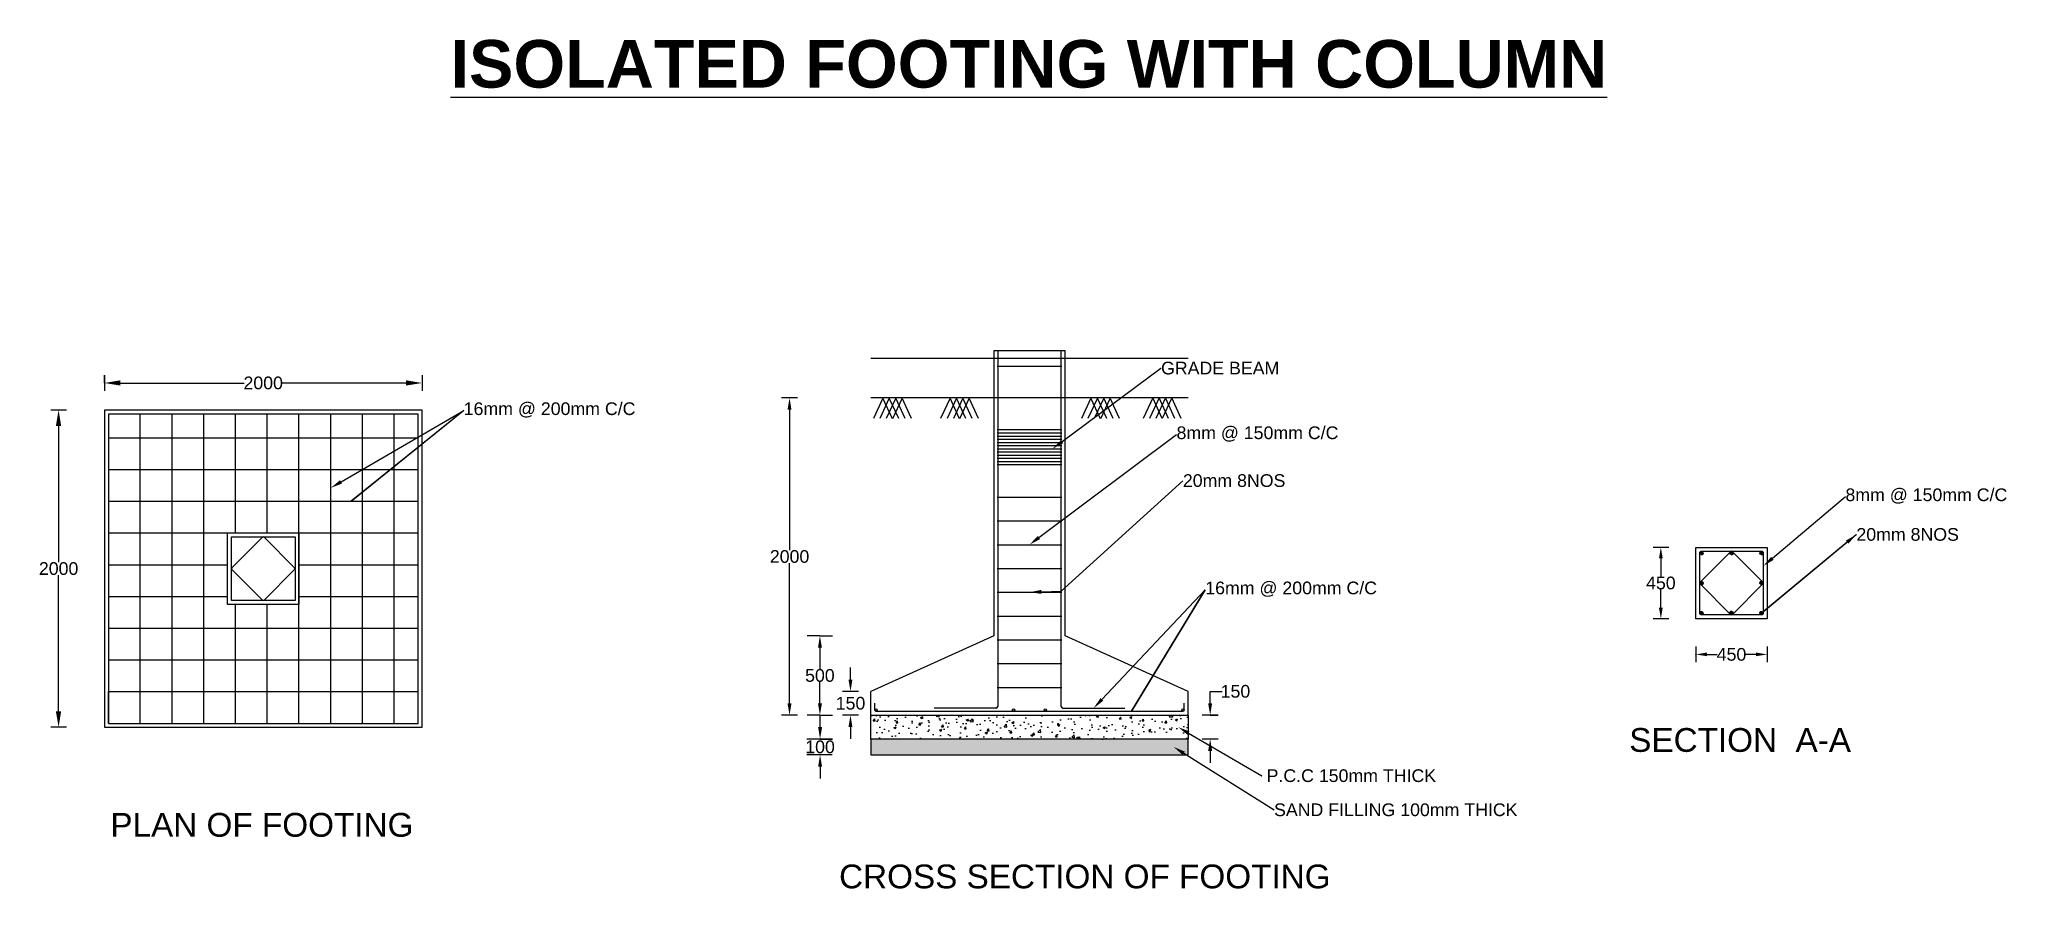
# Model space of a CAD drawing. Header units: inches. Extents: x -35478 to -23084, y -1112 to 4242.
import ezdxf
from ezdxf import colors
from ezdxf.entities.mleader import LeaderData, LeaderLine
from ezdxf.math import Vec2, Vec3

# ---------------------------------------------------------------- set-up
doc = ezdxf.new("R2010")
doc.units = ezdxf.units.IN
doc.header["$MEASUREMENT"] = 0
doc.styles.get("Standard").update_dxf_attribs({"font": 'arial.ttf'})
doc.dimstyles.get("Standard").update_dxf_attribs({"dimtxt": 0.18, "dimasz": 0.18, "dimexe": 0.18, "dimexo": 0.0625, "dimgap": 0.09, "dimtad": 0, "dimtih": 1, "dimtoh": 1, "dimdec": 4, "dimzin": 0, "dimdsep": 46, "dimtxsty": 'Standard', "dimcen": 0.09, "dimadec": 0, "dimazin": 0, "dimtfac": 1, "dimtdec": 4, "dimtofl": 0, "dimtmove": 0, "dimatfit": 3, "dimfxl": 1, "dimtolj": 1, "dimtzin": 0, "dimarcsym": 0})
pattern_1 = [(45, (-47009.66969, -9745.08212), (-0.08838834765, 0.08838834765), []), (45, (-47009.66969, -9745.01962), (-0.08838834765, 0.08838834765), [])]

# ---------------------------------------------------------------- blocks, each defined once
blk = doc.blocks.new('*D1')
at = {"color": 0, "lineweight": -2, "transparency": 16777216}
for p, q in [((-28102, 57), (-28102, 132)), ((-28102, 132), (-28027, 132)), ((-28102, -18), (-28103, -18)), ((-28102, -168), (-28103, -168)), ((-28102, -243), (-28102, -318))]:
    blk.add_line(p, q, dxfattribs=at)
at = {"color": 0, "transparency": 16777216}
for points in [[(-28115, 57), (-28090, 57), (-28102, -18)], [(-28115, -243), (-28090, -243), (-28102, -168)]]:
    blk.add_solid(points, dxfattribs=at)
at = {"layer": 'Defpoints', "color": 0, "transparency": 16777216}
for p in [(-28102, -18), (-28102, -18), (-28102, -168)]:
    blk.add_point(p, dxfattribs=at)
at = {"color": 0, "transparency": 16777216, "insert": (-27943, 132), "char_height": 80, "attachment_point": 5}
blk.add_mtext('\\A1;150', dxfattribs=at)
blk = doc.blocks.new('*D2')
at = {"color": 0, "lineweight": -2, "transparency": 16777216}
for p, q in [((-30368, 207), (-30368, 282)), ((-30368, 132), (-30368, 132)), ((-30368, -18), (-30368, -18)), ((-30368, -93), (-30368, -168))]:
    blk.add_line(p, q, dxfattribs=at)
at = {"color": 0, "transparency": 16777216}
for points in [[(-30381, 207), (-30356, 207), (-30368, 132)], [(-30381, -93), (-30356, -93), (-30368, -18)]]:
    blk.add_solid(points, dxfattribs=at)
at = {"layer": 'Defpoints', "color": 0, "transparency": 16777216}
for p in [(-30368, 132), (-30368, 132), (-30368, -18)]:
    blk.add_point(p, dxfattribs=at)
at = {"color": 0, "transparency": 16777216, "insert": (-30368, 57), "char_height": 80, "attachment_point": 5}
blk.add_mtext('\\A1;150', dxfattribs=at)
blk = doc.blocks.new('*D3')
at = {"color": 0, "lineweight": -2, "transparency": 16777216}
for p, q in [((-30752, 1982), (-30752, 1982)), ((-30752, 1907), (-30752, 1023)), ((-30752, 57), (-30752, 941)), ((-30752, -18), (-30752, -18))]:
    blk.add_line(p, q, dxfattribs=at)
at = {"color": 0, "transparency": 16777216}
for points in [[(-30765, 1907), (-30740, 1907), (-30752, 1982)], [(-30765, 57), (-30740, 57), (-30752, -18)]]:
    blk.add_solid(points, dxfattribs=at)
at = {"layer": 'Defpoints', "color": 0, "transparency": 16777216}
for p in [(-30752, 1982), (-30752, 1982), (-30752, -18)]:
    blk.add_point(p, dxfattribs=at)
at = {"color": 0, "transparency": 16777216, "insert": (-30752, 982), "char_height": 80, "attachment_point": 5}
blk.add_mtext('\\A1;2000', dxfattribs=at)
blk = doc.blocks.new('*D4')
at = {"color": 0, "lineweight": -2, "transparency": 16777216}
for p, q in [((-30561, 482), (-30641, 482)), ((-30561, 407), (-30561, 273)), ((-30561, 57), (-30561, 191)), ((-30561, -18), (-30481, -18))]:
    blk.add_line(p, q, dxfattribs=at)
at = {"color": 0, "transparency": 16777216}
for points in [[(-30573, 407), (-30548, 407), (-30561, 482)], [(-30573, 57), (-30548, 57), (-30561, -18)]]:
    blk.add_solid(points, dxfattribs=at)
at = {"layer": 'Defpoints', "color": 0, "transparency": 16777216}
for p in [(-30561, 482), (-30561, 482), (-30561, -18)]:
    blk.add_point(p, dxfattribs=at)
at = {"color": 0, "transparency": 16777216, "insert": (-30561, 232), "char_height": 80, "attachment_point": 5}
blk.add_mtext('\\A1;500', dxfattribs=at)
blk = doc.blocks.new('*D5')
at = {"color": 0, "lineweight": -3, "transparency": 16777216}
for p, q in [((-30560, -93), (-30560, -18)), ((-30560, -343), (-30560, -418))]:
    blk.add_line(p, q, dxfattribs=at)
at = {"color": 0, "lineweight": -2, "transparency": 16777216}
for p, q in [((-30560, -168), (-30559, -168)), ((-30560, -268), (-30559, -268))]:
    blk.add_line(p, q, dxfattribs=at)
at = {"color": 0, "transparency": 16777216}
for points in [[(-30572, -93), (-30547, -93), (-30560, -168)], [(-30572, -343), (-30547, -343), (-30560, -268)]]:
    blk.add_solid(points, dxfattribs=at)
at = {"layer": 'Defpoints', "color": 0, "transparency": 16777216}
for p in [(-30560, -168), (-30560, -268), (-30560, -268)]:
    blk.add_point(p, dxfattribs=at)
at = {"color": 0, "transparency": 16777216, "insert": (-30560, -218), "char_height": 80, "attachment_point": 5}
blk.add_mtext('\\A1;100', dxfattribs=at)
blk = doc.blocks.new('*D6')
at = {"color": 0, "lineweight": -2, "transparency": 16777216}
for p, q in [((-35068, 2077), (-35068, 2077)), ((-34968, 2076), (-34188, 2076)), ((-33168, 2076), (-33947, 2076)), ((-33068, 2077), (-33068, 2077))]:
    blk.add_line(p, q, dxfattribs=at)
at = {"color": 0, "transparency": 16777216}
for points in [[(-34968, 2093), (-34968, 2060), (-35068, 2076)], [(-33168, 2093), (-33168, 2060), (-33068, 2076)]]:
    blk.add_solid(points, dxfattribs=at)
at = {"layer": 'Defpoints', "color": 0, "transparency": 16777216}
for p in [(-35068, 2076), (-33068, 2076), (-33068, 2076)]:
    blk.add_point(p, dxfattribs=at)
at = {"color": 0, "transparency": 16777216, "insert": (-34068, 2076), "char_height": 80, "attachment_point": 5}
blk.add_mtext('\\A1;2000', dxfattribs=at)
blk = doc.blocks.new('*D7')
at = {"color": 0, "lineweight": -2, "transparency": 16777216}
for p, q in [((-35357, 1906), (-35357, 1906)), ((-35357, 1806), (-35357, 947)), ((-35357, 6), (-35357, 865)), ((-35357, -94), (-35357, -94))]:
    blk.add_line(p, q, dxfattribs=at)
at = {"color": 0, "transparency": 16777216}
for points in [[(-35374, 1806), (-35341, 1806), (-35357, 1906)], [(-35374, 6), (-35341, 6), (-35357, -94)]]:
    blk.add_solid(points, dxfattribs=at)
at = {"layer": 'Defpoints', "color": 0, "transparency": 16777216}
for p in [(-35357, 1906), (-35357, -94), (-35357, -94)]:
    blk.add_point(p, dxfattribs=at)
at = {"color": 0, "transparency": 16777216, "insert": (-35357, 906), "char_height": 80, "attachment_point": 5}
blk.add_mtext('\\A1;2000', dxfattribs=at)
blk = doc.blocks.new('*D8')
at = {"color": 0, "lineweight": -2, "transparency": 16777216}
for p, q in [((-25263, 1040), (-25263, 1040)), ((-25263, 970), (-25263, 856)), ((-25263, 660), (-25263, 774)), ((-25263, 590), (-25263, 590))]:
    blk.add_line(p, q, dxfattribs=at)
at = {"color": 0, "transparency": 16777216}
for points in [[(-25275, 970), (-25251, 970), (-25263, 1040)], [(-25275, 660), (-25251, 660), (-25263, 590)]]:
    blk.add_solid(points, dxfattribs=at)
at = {"layer": 'Defpoints', "color": 0, "transparency": 16777216}
for p in [(-25263, 1040), (-25263, 590), (-25263, 590)]:
    blk.add_point(p, dxfattribs=at)
at = {"color": 0, "transparency": 16777216, "insert": (-25263, 815), "char_height": 80, "attachment_point": 5}
blk.add_mtext('\\A1;450', dxfattribs=at)
blk = doc.blocks.new('*D9')
at = {"color": 0, "lineweight": -2, "transparency": 16777216}
for p, q in [((-25043, 365), (-25043, 366)), ((-24973, 365), (-24908, 365)), ((-24663, 365), (-24728, 365)), ((-24593, 365), (-24593, 366))]:
    blk.add_line(p, q, dxfattribs=at)
at = {"color": 0, "transparency": 16777216}
for points in [[(-24973, 377), (-24973, 354), (-25043, 365)], [(-24663, 377), (-24663, 354), (-24593, 365)]]:
    blk.add_solid(points, dxfattribs=at)
at = {"layer": 'Defpoints', "color": 0, "transparency": 16777216}
for p in [(-25043, 365), (-24593, 365), (-24593, 365)]:
    blk.add_point(p, dxfattribs=at)
at = {"color": 0, "transparency": 16777216, "insert": (-24818, 365), "char_height": 80, "attachment_point": 5}
blk.add_mtext('\\A1;450', dxfattribs=at)

msp = doc.modelspace()

# ---------------------------------------------------------------- hatches: boundary and pattern name
at = {"ltscale": 10}
h = msp.add_hatch(dxfattribs=at)
h.set_pattern_fill('STEEL')
h.set_pattern_definition(pattern_1)
h.paths.add_polyline_path([(-24807.7, 1003.9, 1), (-24827.7, 1003.9, 1)])
h.paths.add_polyline_path([(-24996.7, 1003.9, 1), (-25016.7, 1003.9, 1)])
h.paths.add_polyline_path([(-24619.2, 814.9, 1), (-24639.2, 814.9, 1)])
h = msp.add_hatch()
h.set_pattern_fill('STEEL')
h.set_pattern_definition(pattern_1)
h.paths.add_polyline_path([(-24618.7, 1003.9, 1), (-24638.7, 1003.9, 1)])
h.paths.add_polyline_path([(-24996.2, 814.9, 1), (-25016.2, 814.9, 1)])
h.paths.add_polyline_path([(-24807.7, 626.9, 1), (-24827.7, 626.9, 1)])
h.paths.add_polyline_path([(-24619.2, 625.9, 1), (-24639.2, 625.9, 1)])
h.paths.add_polyline_path([(-24996.7, 625.9, 1), (-25016.7, 625.9, 1)])
h = msp.add_hatch(color=7)
h.dxf.hatch_style = 1
h.paths.add_polyline_path([(-30215.7, 14.9, 1), (-30199.7, 14.9, 1)])
h.paths.add_polyline_path([(-29348.7, 14.9, 1), (-29332.7, 14.9, 1)])
h.paths.add_polyline_path([(-29148.7, 14.9, 1), (-29132.7, 14.9, 1)])
h.paths.add_polyline_path([(-28281.7, 14.9, 1), (-28265.7, 14.9, 1)])
h = msp.add_hatch()
h.set_pattern_fill('AR-CONC', scale=20)
h.set_pattern_definition([(50, (-47366.17, -9654.56), (143.45204, -12.5504), [15, -165]), (355, (-47366.17, -9654.56), (-27.7503, 150.4384), [12, -132]), (100.45144, (-47354.22, -9655.6), (115.7018, 137.888), [12.748, -140.2284]), (46.1842, (-47366.17, -9614.56), (213.4483, -33.1039), [22.5, -247.5]), (96.6356, (-47348.38, -9617.32), (186.9324, 194.8237), [19.122, -210.3428]), (351.1842, (-47366.17, -9614.56), (186.9324, 194.8237), [18, -198]), (21, (-47346.17, -9624.56), (119.3814, -80.5238), [15, -165]), (326, (-47346.17, -9624.56), (48.6631, 145.03), [12, -132]), (71.45144, (-47336.22, -9631.27), (168.0445, 64.5062), [12.748, -140.2284]), (37.5, (-47366.17, -9654.557), (2.43197, 66.57877), [0, -130.4, 0, -134, 0, -132.5]), (7.5, (-47366.17, -9654.56), (52.6139, 78.88234), [0, -76.4, 0, -127.4, 0, -50.5]), (327.5, (-47410.77, -9654.56), (106.76449, -4.51097), [0, -50, 0, -156, 0, -207]), (317.5, (-47430.77, -9654.56), (116.63723, 20.021), [0, -65, 0, -103.6, 0, -147])])
h.paths.add_polyline_path([(-28240.7, -168.1), (-28240.7, -18.1), (-30240.7, -18.1), (-30240.7, -168.1)])
h = msp.add_hatch()
h.set_pattern_fill('AR-SAND', scale=20)
h.set_pattern_definition([(37.5, (-47366.17, -9654.557), (-1.259867, 38.536475), [0, -30.4, 0, -34, 0, -32.5]), (7.5, (-47366.17, -9654.557), (35.39553, 56.44292), [0, -16.4, 0, -27.4, 0, -10.5]), (327.5, (-47390.77, -9654.557), (62.282837, 0.11318), [0, -10, 0, -36, 0, -47]), (317.5, (-47390.77, -9654.56), (60.12253, 17.55351), [0, -5, 0, -23.6, 0, -27])])
h.paths.add_polyline_path([(-28240.7, -268.1), (-28240.7, -168.1), (-30240.7, -168.1), (-30240.7, -268.1)])

# ---------------------------------------------------------------- linework, layer by layer
for p, q in [((-28240.7, 2231.5), (-30240.7, 2231.5)), ((-29465.7, 2281.9), (-29465.7, 481.9)), ((-29465.7, 2281.9), (-29015.7, 2281.9)), ((-29440.7, 2281.9), (-29440.7, 36.9)), ((-29040.7, 36.9), (-29040.7, 2281.9)), ((-29015.7, 481.9), (-29015.7, 2281.9)), ((-35067.6, 2076.4), (-35067.6, 2126.4)), ((-35067.6, 2126.4), (-35067.6, 2026.4)), ((-33067.6, 2126.4), (-33067.6, 2026.4)), ((-29443.7, 2181.9), (-29035.7, 2181.9)), ((-35306.6, 1905.6), (-35406.6, 1905.6)), ((-34842.6, -69.4), (-34842.6, 1880.6)), ((-34642.6, -69.4), (-34642.6, 1880.6)), ((-34442.6, -69.4), (-34442.6, 1880.6)), ((-34242.6, 1130.6), (-34242.6, 1880.6)), ((-34042.6, 1130.6), (-34042.6, 1880.6)), ((-33842.6, -69.4), (-33842.6, 1880.6)), ((-33642.6, -69.4), (-33642.6, 1880.6)), ((-33442.6, -69.4), (-33442.6, 1880.6)), ((-33242.6, -69.4), (-33242.6, 1880.6)), ((-30701.8, 1982.1), (-30801.8, 1982.1)), ((-28240.7, 1981.9), (-30240.7, 1981.9)), ((-30163.5, 1981.3), (-30223.1, 1851.9)), ((-30123.5, 1981.3), (-30183.1, 1851.9)), ((-30103.5, 1851), (-30163.5, 1981.3)), ((-30083.5, 1981.3), (-30143.1, 1851.9)), ((-30063.9, 1851.9), (-30123.5, 1981.3)), ((-30043.5, 1981.3), (-30103.5, 1851)), ((-30023.9, 1851.9), (-30083.5, 1981.3)), ((-29983.9, 1851.9), (-30043.5, 1981.3)), ((-29740.5, 1981.3), (-29800.1, 1851.9)), ((-29700.5, 1981.3), (-29760.1, 1851.9)), ((-29680.5, 1851), (-29740.5, 1981.3)), ((-29660.5, 1981.3), (-29720.1, 1851.9)), ((-29640.9, 1851.9), (-29700.5, 1981.3)), ((-29620.5, 1981.3), (-29680.5, 1851)), ((-29600.9, 1851.9), (-29660.5, 1981.3)), ((-29560.9, 1851.9), (-29620.5, 1981.3)), ((-28853, 1981.3), (-28912.6, 1851.9)), ((-28813, 1981.3), (-28872.6, 1851.9)), ((-28793, 1851), (-28853, 1981.3)), ((-28773, 1981.3), (-28832.6, 1851.9)), ((-28753.4, 1851.9), (-28813, 1981.3)), ((-28733, 1981.3), (-28793, 1851)), ((-28713.4, 1851.9), (-28773, 1981.3)), ((-28673.4, 1851.9), (-28733, 1981.3)), ((-28464.5, 1982.3), (-28524.6, 1851.9)), ((-28424.5, 1982.3), (-28484.6, 1851.9)), ((-28404.5, 1851.9), (-28464.5, 1982.3)), ((-28384.5, 1982.3), (-28444.6, 1851.9)), ((-28364.5, 1851.9), (-28424.5, 1982.3)), ((-28344.5, 1982.3), (-28404.6, 1851.9)), ((-28324.5, 1851.9), (-28384.5, 1982.3)), ((-28284.5, 1851.9), (-28344.5, 1982.3)), ((-29444.7, 1781.9), (-29036.7, 1781.9)), ((-29444.7, 1761.9), (-29036.7, 1761.9)), ((-29444.7, 1741.9), (-29036.7, 1741.9)), ((-29440.7, 1781.9), (-29040.7, 1781.9)), ((-29440.7, 1761.9), (-29040.7, 1761.9)), ((-29440.7, 1741.9), (-29040.7, 1741.9)), ((-35042.6, 1730.6), (-33092.6, 1730.6)), ((-29444.7, 1721.9), (-29036.7, 1721.9)), ((-29444.7, 1721.9), (-29036.7, 1721.9)), ((-29444.7, 1701.9), (-29036.7, 1701.9)), ((-29444.7, 1681.9), (-29036.7, 1681.9)), ((-29444.7, 1681.9), (-29036.7, 1681.9)), ((-29444.7, 1661.9), (-29036.7, 1661.9)), ((-29444.7, 1641.9), (-29036.7, 1641.9)), ((-29444.7, 1621.9), (-29036.7, 1621.9)), ((-29443.7, 1641.9), (-29035.7, 1641.9)), ((-29440.7, 1721.9), (-29040.7, 1721.9)), ((-29440.7, 1701.9), (-29040.7, 1701.9)), ((-29440.7, 1681.9), (-29040.7, 1681.9)), ((-29440.7, 1661.9), (-29040.7, 1661.9)), ((-29440.7, 1641.9), (-29040.7, 1641.9)), ((-29440.7, 1621.9), (-29040.7, 1621.9)), ((-35042.6, 1530.6), (-33092.6, 1530.6)), ((-29444.7, 1601.9), (-29036.7, 1601.9)), ((-29444.7, 1581.9), (-29036.7, 1581.9)), ((-29444.7, 1561.9), (-29036.7, 1561.9)), ((-29440.7, 1601.9), (-29040.7, 1601.9)), ((-29440.7, 1581.9), (-29040.7, 1581.9)), ((-29440.7, 1561.9), (-29040.7, 1561.9)), ((-35042.6, 1330.6), (-33092.6, 1330.6)), ((-29444.7, 1356.9), (-29036.7, 1356.9)), ((-29440.7, 1356.9), (-29040.7, 1356.9)), ((-35042.6, 1130.6), (-34292.6, 1130.6)), ((-34292.6, 1130.6), (-33842.6, 1130.6)), ((-33842.6, 1130.6), (-33092.6, 1130.6)), ((-29444.7, 1206.9), (-29036.7, 1206.9)), ((-29440.7, 1206.9), (-29040.7, 1206.9)), ((-34265.2, 911.3), (-34073.2, 1103.3)), ((-34061.9, 1103.3), (-33869.9, 911.3)), ((-29444.7, 1056.9), (-29036.7, 1056.9)), ((-29440.7, 1056.9), (-29040.7, 1056.9)), ((-25212.3, 1038.8), (-25312.3, 1038.8)), ((-25015.3, 820.8), (-24823.3, 1012.8)), ((-24812, 1012.8), (-24620, 820.8)), ((-35042.6, 930.6), (-34292.6, 930.6)), ((-34073.2, 708), (-34265.2, 900)), ((-33869.9, 900), (-34061.9, 708)), ((-33842.6, 930.6), (-33092.6, 930.6)), ((-29444.7, 906.9), (-29036.7, 906.9)), ((-29440.7, 906.9), (-29040.7, 906.9)), ((-29444.7, 756.9), (-29036.7, 756.9)), ((-29440.7, 756.9), (-29040.7, 756.9)), ((-24823.3, 617.4), (-25015.3, 809.4)), ((-24620, 809.4), (-24812, 617.4)), ((-35042.6, 730.6), (-34292.6, 730.6)), ((-34242.6, -69.4), (-34242.6, 680.6)), ((-34042.6, -69.4), (-34042.6, 680.6)), ((-33842.6, 730.6), (-33092.6, 730.6)), ((-35042.6, 530.6), (-33092.6, 530.6)), ((-29444.7, 606.9), (-29036.7, 606.9)), ((-29440.7, 606.9), (-29040.7, 606.9)), ((-25212.1, 588.8), (-25312.1, 588.8)), ((-30560.7, 481.9), (-30480.7, 481.9)), ((-29465.7, 481.9), (-30240.7, 131.9)), ((-29444.7, 456.9), (-29036.7, 456.9)), ((-29440.7, 456.9), (-29040.7, 456.9)), ((-28240.7, 131.9), (-29015.7, 481.9)), ((-25042.7, 415.6), (-25042.7, 315.6)), ((-24592.7, 415.4), (-24592.7, 315.4)), ((-35042.6, 330), (-33092.6, 330)), ((-29444.7, 306.9), (-29036.7, 306.9)), ((-29440.7, 306.9), (-29040.7, 306.9)), ((-35042.6, -69.4), (-35042.6, 130.6)), ((-35042.6, 130.6), (-33092.6, 130.6)), ((-30317.8, 131.9), (-30417.8, 131.9)), ((-30240.7, -18.1), (-30240.7, 131.9)), ((-29443.7, 156.9), (-29035.7, 156.9)), ((-28240.7, -18.1), (-28240.7, 131.9)), ((-30215.7, 14.9), (-30215.7, 56.9)), ((-30207.7, 6.9), (-28273.7, 6.9)), ((-29450.7, 26.9), (-29840.7, 26.9)), ((-29030.7, 26.9), (-28640.7, 26.9)), ((-28265.7, 14.9), (-28265.7, 56.9)), ((-35306.4, -94.4), (-35406.4, -94.4)), ((-30701.8, -17.9), (-30801.8, -17.9)), ((-30561, -18.1), (-30641, -18.1)), ((-30318, -18.1), (-30418, -18.1)), ((-30240.7, -168.1), (-30240.7, -18.1)), ((-30240.7, -18.1), (-28240.7, -18.1)), ((-28240.7, -18.1), (-28240.7, -168.1)), ((-28052.4, -18.1), (-28152.4, -18.1)), ((-28102.4, -18.1), (-28052.4, -18.1)), ((-30482.2, -168.1), (-30642.2, -168.1)), ((-30562.2, -168.1), (-30482.2, -168.1)), ((-28052.2, -168.1), (-28152.2, -168.1)), ((-30483.3, -268.1), (-30643.3, -268.1))]:
    msp.add_line(p, q)
for points in [[(-35067.6, -94.4), (-33067.6, -94.4), (-33067.6, 1905.6), (-35067.6, 1905.6)], [(-35042.6, -69.4), (-33092.6, -69.4), (-33092.6, 1880.6), (-35042.6, 1880.6)], [(-34292.6, 1130.6), (-33842.6, 1130.6), (-33842.6, 680.6), (-34292.6, 680.6)], [(-34292.6, 1130.6), (-33842.6, 1130.6), (-33842.6, 680.6), (-34292.6, 680.6)], [(-34267.6, 1105.6), (-33867.6, 1105.6), (-33867.6, 705.6), (-34267.6, 705.6)], [(-25042.7, 1040.1), (-24592.7, 1040.1), (-24592.7, 590.1), (-25042.7, 590.1)], [(-30240.7, -268.1), (-28240.7, -268.1), (-28240.7, -168.1), (-30240.7, -168.1)]]:
    msp.add_lwpolyline(points, close=True)
msp.add_lwpolyline([(-25009.7, 1015.1), (-24625.7, 1015.1, -0.4142136), (-24617.7, 1007.1), (-24617.7, 623.1, -0.4142136), (-24625.7, 615.1), (-25009.7, 615.1, -0.4142136), (-25017.7, 623.1), (-25017.7, 1007.1, -0.4142136)], format="xyb", close=True)
for centre, radius in [((-25006.7, 1003.9), 10), ((-24817.7, 1003.9), 10), ((-24628.7, 1003.9), 10), ((-25006.2, 814.9), 10), ((-24629.2, 814.9), 10), ((-25006.7, 625.9), 10), ((-24817.7, 626.9), 10), ((-24629.2, 625.9), 10), ((-30207.7, 14.9), 8), ((-29340.7, 14.9), 8), ((-29140.7, 14.9), 8), ((-28273.7, 14.9), 8)]:
    msp.add_circle(centre, radius)
for centre, radius, start, end in [((-34067.6, 1097.6), 8, 45, 135), ((-24817.7, 1007.1), 8, 45, 135), ((-34259.6, 905.6), 8, 135, 225), ((-33875.6, 905.6), 8, 315, 45), ((-25009.7, 815.1), 8, 135, 225), ((-24625.7, 815.1), 8, 315, 45), ((-34067.6, 713.6), 8, 225, 315), ((-24817.7, 623.1), 8, 225, 315), ((-30207.7, 14.9), 8, 180, 270), ((-29450.7, 36.9), 10, 270, 0), ((-29030.7, 36.9), 10, 180, 270), ((-28273.7, 14.9), 8, 270, 0)]:
    msp.add_arc(centre, radius, start, end)

# ---------------------------------------------------------------- texts
at = {"insert": (-32887.7, 4237.9), "char_height": 300, "attachment_point": 1, "line_spacing_factor": 2}
msp.add_mtext_dynamic_manual_height_columns('\\pxt8;{\\fArial|b1|i0|c0|p34;\\LISOLATED FOOTING WITH COLUMN }', width=8156.497, gutter_width=1, heights=[310], dxfattribs=at)
at = {"char_height": 150, "attachment_point": 1}
for s, width, insert in [('SECTION  A-A', 2336.5, (-25462.2, -99.1)), ('PLAN OF FOOTING ', 4482.5, (-35030.7, -634.1)), ('CROSS SECTION OF FOOTING', 3337, (-30440.1, -959.4))]:
    msp.add_mtext_dynamic_manual_height_columns(s, width=width, gutter_width=1, heights=[0], dxfattribs=dict(at, insert=insert))

# ---------------------------------------------------------------- dimensions: what is measured, and where the dimension line sits
dim = msp.add_linear_dim(base=(-33067.6, 2076.4), p1=(-35067.6, 2076.4), p2=(-33067.6, 2076.4), dimstyle='Standard', override={"dimtxt": 80, "dimasz": 100, "dimdec": 0})
dim.commit()
dim.dimension.update_dxf_attribs({"geometry": '*D6', "text_midpoint": (-34067.6, 2076.4)})
for base, p1, p2, override, picture, middle in [((-35357.2, -94.4), (-35357.2, 1905.6), (-35357.2, -94.4), {"dimtxt": 80, "dimasz": 100, "dimdec": 0}, '*D7', (-35357.2, 905.6)), ((-25263, 590.1), (-25263, 1040.1), (-25263, 590.1), {"dimtxt": 80, "dimasz": 70, "dimdec": 0}, '*D8', (-25263, 815.1)), ((-30560.7, 481.9), (-30560.7, -18.1), (-30560.7, 481.9), {"dimtxt": 80, "dimasz": 75, "dimexe": 80, "dimdec": 0}, '*D4', (-30560.7, 231.9)), ((-28102.4, -18.1), (-28102.4, -168.1), (-28102.4, -18.1), {"dimtxt": 80, "dimasz": 75, "dimdec": 0}, '*D1', (-27942.8, 131.9)), ((-30559.7, -268.1), (-30559.7, -168.1), (-30559.7, -268.1), {"dimtxt": 80, "dimasz": 75, "dimdec": 0, "dimlwd": 65533}, '*D5', (-30559.7, -218.1))]:
    dim = msp.add_linear_dim(base=base, p1=p1, p2=p2, angle=90, dimstyle='Standard', override=override)
    dim.commit()
    dim.dimension.update_dxf_attribs({"geometry": picture, "text_midpoint": middle, "dimtype": 160})
for base, p1, p2, picture, middle in [((-30752.2, 1982.1), (-30752.2, -17.9), (-30752.2, 1982.1), '*D3', (-30752.2, 982.1)), ((-30368.2, 131.9), (-30368.2, -18.1), (-30368.2, 131.9), '*D2', (-30368.2, 56.9))]:
    dim = msp.add_linear_dim(base=base, p1=p1, p2=p2, angle=90, dimstyle='Standard', override={"dimtxt": 80, "dimasz": 75, "dimdec": 0})
    dim.commit()
    dim.dimension.update_dxf_attribs({"geometry": picture, "text_midpoint": middle})
dim = msp.add_linear_dim(base=(-24592.7, 365.4), p1=(-25042.7, 365.4), p2=(-24592.7, 365.4), dimstyle='Standard', override={"dimtxt": 80, "dimasz": 70, "dimdec": 0})
dim.commit()
dim.dimension.update_dxf_attribs({"geometry": '*D9', "text_midpoint": (-24817.7, 365.4), "dimtype": 160})

# ---------------------------------------------------------------- leaders
ml = msp.add_multileader_mtext('Standard')
ml.set_content('GRADE BEAM', color=256)
ml.set_leader_properties()
ml.build(insert=Vec2(0, 0))
ml.multileader.update_dxf_attribs({"dogleg_length": 0.36, "arrow_head_size": 75})
ctx = ml.context
ctx.base_point, ctx.char_height, ctx.arrow_head_size, ctx.landing_gap_size, ctx.plane_origin = Vec3(-28411.8, 2169.4), 80, 75, 0.09, Vec3(-29095.2, 1661.9)
notes = []
notes.append((ctx, [(0, (1, 1, 0), (-28412.2, 2169.4), (1, 0), 0.36, [(0, [(-29095.2, 1661.9)], 0, [])])]))
ctx.mtext.insert, ctx.mtext.flow_direction = Vec3(-28411.7, 2210.1), 5
ml = msp.add_multileader_mtext('Standard')
ml.set_content('16mm @ 200mm C/C', color=256)
ml.set_leader_properties()
ml.build(insert=Vec2(0, 0))
ml.multileader.update_dxf_attribs({"dogleg_length": 0.36, "arrow_head_size": 75})
ctx = ml.context
ctx.base_point, ctx.char_height, ctx.arrow_head_size, ctx.landing_gap_size, ctx.plane_origin = Vec3(-32805, 1902.4), 80, 75, 0.09, Vec3(-33842.6, 1349.4)
notes.append((ctx, [(0, (1, 1, 0), (-32805.4, 1902.4), (1, 0), 0.36, [(2, [(-33642.6, 1414.9), (-32805, 1902.4), (-33513.2, 1330.6)], 0, [])])]))
ctx.mtext.insert, ctx.mtext.flow_direction = Vec3(-32804.9, 1954.1), 5
ml = msp.add_multileader_mtext('Standard')
ml.set_content('8mm @ 150mm C/C', color=256)
ml.set_leader_properties()
ml.build(insert=Vec2(0, 0))
ml.multileader.update_dxf_attribs({"dogleg_length": 0.36, "arrow_head_size": 75})
ctx = ml.context
ctx.base_point, ctx.char_height, ctx.arrow_head_size, ctx.landing_gap_size, ctx.plane_origin = Vec3(-28314.3, 1750.5), 80, 75, 0.09, Vec3(-29240.7, 1056.9)
notes.append((ctx, [(0, (1, 1, 0), (-28314.7, 1750.5), (1, 0), 0.36, [(0, [(-29240.7, 1056.9)], 0, [])])]))
ctx.mtext.insert, ctx.mtext.flow_direction = Vec3(-28314.2, 1802.3), 5
ml = msp.add_multileader_mtext('Standard')
ml.set_content('20mm 8NOS', color=256)
ml.set_leader_properties()
ml.build(insert=Vec2(0, 0))
ml.multileader.update_dxf_attribs({"dogleg_length": 0.36, "arrow_head_size": 75})
ctx = ml.context
ctx.base_point, ctx.char_height, ctx.arrow_head_size, ctx.landing_gap_size, ctx.plane_origin = Vec3(-28274.3, 1460.3), 80, 75, 0.09, Vec3(-29240.7, 756.9)
notes.append((ctx, [(0, (1, 1, 0), (-28274.8, 1460.3), (1, 0), 0.45, [(1, [(-29240.7, 756.9), (-29040.7, 764.1)], 0, [])])]))
ctx.mtext.insert, ctx.mtext.flow_direction = Vec3(-28274.2, 1501), 5
ml = msp.add_multileader_mtext('Standard')
ml.set_content('8mm @ 150mm C/C', color=256)
ml.set_leader_properties()
ml.build(insert=Vec2(0, 0))
ml.multileader.update_dxf_attribs({"dogleg_length": 0.36, "arrow_head_size": 75})
ctx = ml.context
ctx.base_point, ctx.char_height, ctx.arrow_head_size, ctx.landing_gap_size, ctx.plane_origin = Vec3(-24100.3, 1359.7), 80, 75, 0.09, Vec3(-23347.8, 569.1)
notes.append((ctx, [(0, (1, 1, 0), (-24100.6, 1359.7), (1, 0), 0.36, [(0, [(-24617.7, 922.4)], 0, [])])]))
ctx.mtext.insert, ctx.mtext.flow_direction = Vec3(-24100.2, 1411.4), 5
ml = msp.add_multileader_mtext('Standard')
ml.set_content('20mm 8NOS', color=256)
ml.set_leader_properties()
ml.build(insert=Vec2(0, 0))
ml.multileader.update_dxf_attribs({"dogleg_length": 0.36, "arrow_head_size": 75})
ctx = ml.context
ctx.base_point, ctx.char_height, ctx.arrow_head_size, ctx.landing_gap_size, ctx.plane_origin = Vec3(-24031.1, 1120.9), 80, 75, 0.09, Vec3(-25383.4, 1561.8)
notes.append((ctx, [(0, (1, 1, 0), (-24031.5, 1120.9), (1, 0), 0.45, [(1, [(-24031.5, 1120.9), (-24629.2, 625.9)], 0, [])])]))
ctx.mtext.insert, ctx.mtext.flow_direction = Vec3(-24031, 1161.6), 5
ml = msp.add_multileader_mtext('Standard')
ml.set_content('16mm @ 200mm C/C', color=256)
ml.set_leader_properties()
ml.build(insert=Vec2(0, 0))
ml.multileader.update_dxf_attribs({"dogleg_length": 0.36, "arrow_head_size": 75})
ctx = ml.context
ctx.base_point, ctx.char_height, ctx.arrow_head_size, ctx.landing_gap_size, ctx.plane_origin = Vec3(-28133.3, 772.4), 80, 75, 0.09, Vec3(-28835.7, 26.9)
notes.append((ctx, [(0, (1, 1, 0), (-28133.6, 772.4), (1, 0), 0.36, [(2, [(-28835.7, 26.9), (-28133.3, 772.4), (-28597.2, 6.9)], 0, [])])]))
ctx.mtext.insert, ctx.mtext.flow_direction = Vec3(-28133.2, 824.2), 5
ml = msp.add_multileader_mtext('Standard')
ml.set_content(' P.C.C 150mm THICK', color=256)
ml.set_leader_properties()
ml.build(insert=Vec2(0, 0))
ml.multileader.update_dxf_attribs({"dogleg_length": 0.36, "arrow_head_size": 75})
ctx = ml.context
ctx.base_point, ctx.char_height, ctx.arrow_head_size, ctx.landing_gap_size, ctx.plane_origin = Vec3(-27777.8, -399.7), 80, 75, 0.09, Vec3(-27522.7, -3488.6)
notes.append((ctx, [(0, (1, 1, 0), (-27778.1, -399.7), (1, 0), 0.36, [(1, [(-28303.7, -93.1), (-27777.8, -399.7)], 0, [])])]))
ctx.mtext.insert, ctx.mtext.flow_direction = Vec3(-27777.7, -359.1), 5
ml = msp.add_multileader_mtext('Standard')
ml.set_content('SAND FILLING 100mm THICK', color=256)
ml.set_leader_properties()
ml.build(insert=Vec2(0, 0))
ml.multileader.update_dxf_attribs({"dogleg_length": 0.36, "arrow_head_size": 75})
ctx = ml.context
ctx.base_point, ctx.char_height, ctx.arrow_head_size, ctx.landing_gap_size, ctx.plane_origin = Vec3(-27699.8, -614.7), 80, 75, 0.09, Vec3(-25010.2, -3788.6)
notes.append((ctx, [(0, (1, 1, 0), (-27700.1, -614.7), (1, 0), 0.36, [(1, [(-28332.2, -218.1), (-27700.1, -614.7)], 0, [])])]))
ctx.mtext.insert, ctx.mtext.flow_direction = Vec3(-27699.7, -574.1), 5
for ctx, leaders in notes:
    for number, flags, end, landing, length, lines in leaders:
        leader = LeaderData()
        leader.index, (leader.has_last_leader_line, leader.has_dogleg_vector, leader.attachment_direction) = number, flags
        leader.last_leader_point, leader.dogleg_vector, leader.dogleg_length = Vec3(end), Vec3(landing), length
        for number, points, colour, breaks in lines:
            line = LeaderLine()
            line.index, line.vertices, line.color, line.breaks = number, Vec3.list(points), colors.encode_raw_color(colour), breaks
            leader.lines.append(line)
        ctx.leaders.append(leader)

doc.saveas('drawing.dxf')
